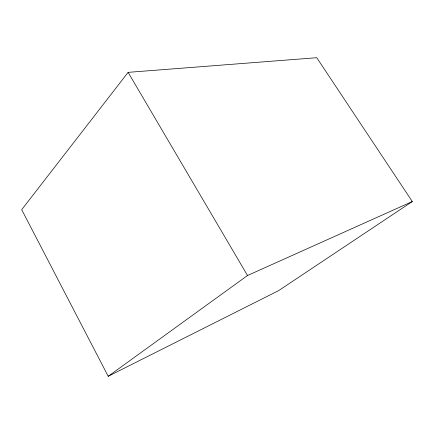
<?xml version="1.0" encoding="UTF-8"?>
<svg xmlns="http://www.w3.org/2000/svg" width="434" height="434" viewBox="0 0 434 434"><rect width="100%" height="100%" fill="white"/><g stroke="black" fill="none" stroke-linecap="round" stroke-linejoin="round"><path stroke-width="0.65" d="M128.122 72.353L21.7 209.682L108.202 376.289L278.639 290.617L412.3 201.539L316.76 57.711L128.122 72.353L247.526 275.509L412.3 201.539M108.202 376.289L247.526 275.509"/></g></svg>
